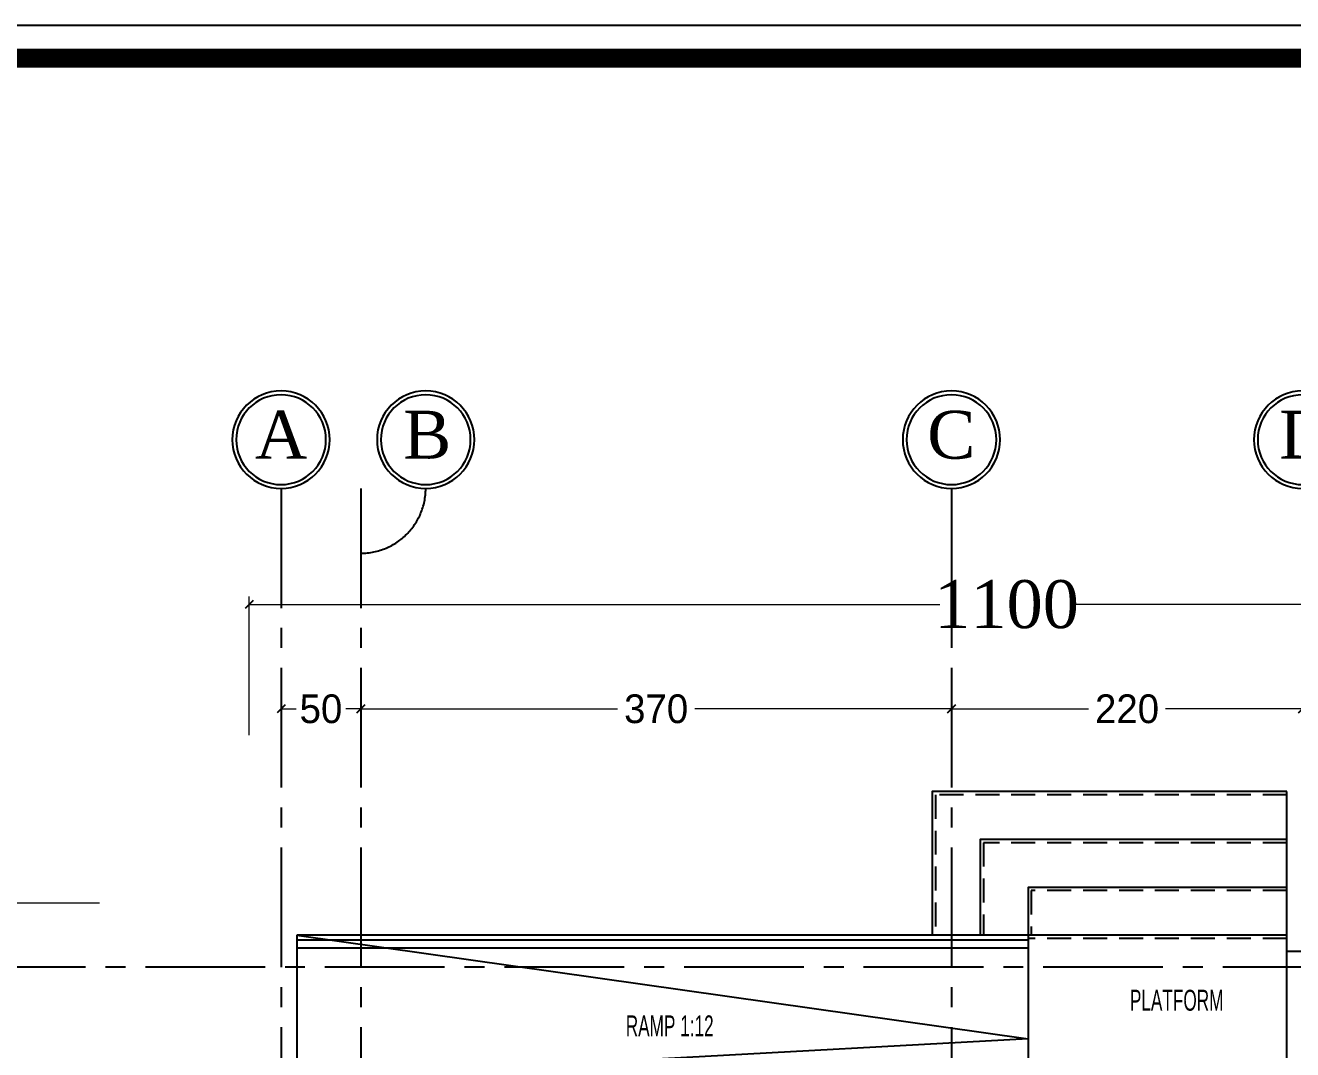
# Model space of a CAD drawing. Header units: centimetres. Extents: x 7997 to 116674, y 1017 to 13844.
# Drawn here: x 90723 to 91517, y 10130 to 10772 of the extents above; entities that cross this region are included whole.
import ezdxf
from ezdxf.enums import TextEntityAlignment as Align

# ---------------------------------------------------------------- set-up
doc = ezdxf.new("R2010")
doc.units = ezdxf.units.CM
doc.header["$LTSCALE"] = 200
doc.header["$PDMODE"] = 2
doc.linetypes.add('$0$A-106-Typical Floor Plan$0$HIDDEN', pattern=[0.375, 0.25, -0.125])
doc.linetypes.add('CENTER2', pattern=[1.125, 0.75, -0.125, 0.125, -0.125])
for name, color, linetype in [('$0$GRID', 9, 'Continuous'), ('$0$GRID @ 1', 9, 'Continuous'), ('$0$STEPS', 7, 'Continuous'), ('$0$WINDOR', 6, 'Continuous'), ('AXIS', 9, 'CENTER2'), ('COL', 1, 'Continuous'), ('DIM', 11, 'Continuous')]:
    doc.layers.add(name, color=color, linetype=linetype)
for name, color, linetype, lineweight in [('$0$TEXT', 6, 'Continuous', 18), ('$0$WALL', 3, 'Continuous', 25), ('HA', 251, 'Continuous', 0), ('WALL', 3, 'Continuous', 25)]:
    doc.layers.add(name, color=color, linetype=linetype, lineweight=lineweight)
doc.styles.add('$0$GRID', font='times.ttf', dxfattribs={"height": 40})
doc.styles.add('$0$style8', font='swisscl.ttf', dxfattribs={"width": 0.8})
doc.styles.add('T1', font='times.ttf')
doc.styles.add('T2', font='')
doc.styles.get('T2').set_extended_font_data('Elisia')
doc.dimstyles.new('NORMAL', dxfattribs={"dimtxt": 18, "dimasz": 5, "dimexe": 5, "dimexo": 5, "dimgap": 1, "dimtad": 0, "dimdec": 0, "dimdsep": 46, "dimtxsty": 'T2', "dimblk1": 'OBLIQUE', "dimblk2": 'OBLIQUE', "dimsah": 1, "dimcen": 0.09, "dimclrd": 4, "dimclre": 4, "dimclrt": 6, "dimadec": 0, "dimazin": 0, "dimtfac": 1, "dimtdec": 0, "dimtofl": 0, "dimtmove": 1, "dimatfit": 2, "dimldrblk": 'OPEN30', "dimfxl": 0, "dimtolj": 1, "dimtzin": 0, "dimlwd": 5, "dimlwe": 5, "dimarcsym": 0})

# ---------------------------------------------------------------- blocks, each defined once
blk = doc.blocks.new('08-TITLE SHEET-selattin', base_point=(45714.8, -203081.4))
at = {"color": 0}
blk.add_lwpolyline([(51244.8, -203081.4), (45714.8, -203081.4), (45714.8, -206921.4), (51244.8, -206921.4)], close=True, dxfattribs=at)
at = {"color": 0, "linetype": 'ByBlock', "const_width": 17}
blk.add_lwpolyline([(45744.3, -206891.9), (51215.3, -206891.9), (51215.3, -203110.8), (45744.3, -203110.8)], close=True, dxfattribs=at)
at = {"layer": 'HA', "ltscale": 1.2}
blk.add_lwpolyline([(45714.8, -203081.4), (51244.8, -203081.4), (51244.8, -206921.4), (45714.8, -206921.4)], close=True, dxfattribs=at)
blk = doc.blocks.new('02-GROUND FLOOR PLAN-selattin', base_point=(28755.36, 25545.28))
at = {"layer": '$0$STEPS'}
for p, q in [((28143.36, 25545.28), (27685.36, 25545.28)), ((27685.36, 25545.28), (27685.36, 25455.28)), ((28143.36, 25545.28), (28143.36, 25425.28))]:
    blk.add_line(p, q, dxfattribs=at)
for points in [[(28305.36, 25635.28), (28083.36, 25635.28), (28083.36, 25545.28)], [(28305.36, 25535.28), (28305.36, 25635.28)], [(28305.36, 25605.28), (28113.36, 25605.28), (28113.36, 25545.28)], [(28305.36, 25533.28), (28305.36, 25575.28), (28143.36, 25575.28), (28143.36, 25545.28)], [(27685.36, 25545.28), (28143.36, 25480.28), (27685.36, 25455.28)], [(28189.36, 25545.28), (28143.36, 25545.28)], [(28305.36, 25545.28), (28187.36, 25545.28)]]:
    blk.add_lwpolyline(points, dxfattribs=at)
at = {"layer": '$0$WALL', "color": 8, "linetype": '$0$A-106-Typical Floor Plan$0$HIDDEN', "ltscale": 0.3}
for points in [[(28305.36, 25633.28), (28085.36, 25633.28), (28085.36, 25545.28)], [(28305.36, 25603.28), (28115.36, 25603.28), (28115.36, 25545.28)], [(28305.36, 25573.28), (28145.36, 25573.28), (28145.36, 25545.28)], [(28305.36, 25543.28), (28143.36, 25543.28)]]:
    blk.add_lwpolyline(points, dxfattribs=at)
at = {"layer": '$0$WINDOR'}
for p, q in [((28143.36, 25542.28), (27685.36, 25542.28)), ((28143.36, 25537.28), (27685.36, 25537.28))]:
    blk.add_line(p, q, dxfattribs=at)
at = {"layer": 'WALL'}
for p, q in [((28305.36, 25535.28), (28415.36, 25535.28)), ((28305.36, 25425.28), (28305.36, 25535.28))]:
    blk.add_line(p, q, dxfattribs=at)
at = {"layer": '$0$TEXT', "style": '$0$style8', "width": 0.8}
for s, p in [('PLATFORM', (28236.46, 25504.56)), ('PLATFORM', (28236.46, 25504.56)), ('RAMP 1:12', (27918.85, 25488.48))]:
    blk.add_text(s, height=13.125, dxfattribs=at).set_placement(p, align=Align.MIDDLE_CENTER)
blk = doc.blocks.new('*U1678')
at = {"layer": '$0$GRID', "linetype": 'ByBlock', "ltscale": 100}
for radius in [40.7, 37.5]:
    blk.add_circle((0, 0), radius, dxfattribs=at)
at = {"layer": '$0$GRID', "style": '$0$GRID'}
blk.add_attdef('A1', text='', height=40, dxfattribs=at).set_placement((0, 4.2), align=Align.MIDDLE_CENTER)
blk = doc.blocks.new('*U1725')
at = {"layer": '$0$GRID', "linetype": 'Continuous'}
ref = blk.add_blockref('*U1678', (37178.06, 7492.49), dxfattribs=dict(at, xscale=-0.75, yscale=0.75, zscale=0.75))
ref.add_attrib('A1', 'A', dxfattribs={"layer": '$0$GRID @ 1', "height": 30, "style": '$0$GRID'}).set_placement((37178.16, 7495.61), align=Align.MIDDLE_CENTER)
blk = doc.blocks.new('_OBLIQUE')
at = {"color": 0, "linetype": 'ByBlock'}
blk.add_line((-0.5, -0.5), (0.5, 0.5), dxfattribs=at)
blk = doc.blocks.new('*D1679')
at = {"layer": 'Defpoints', "color": 0, "transparency": 16777216}
for p in [(37178.06, 7323.78), (37228.06, 7323.78), (37228.06, 7323.78)]:
    blk.add_point(p, dxfattribs=at)
at = {"layer": 'DIM', "color": 4, "lineweight": 5, "transparency": 16777216}
for p, q in [((37178.06, 7323.78), (37187.48, 7323.78)), ((37228.06, 7323.78), (37218.63, 7323.78))]:
    blk.add_line(p, q, dxfattribs=at)
at = {"layer": 'DIM', "color": 4, "lineweight": 5, "transparency": 16777216, "xscale": 5, "yscale": 5, "zscale": 5, "rotation": 180}
blk.add_blockref('_OBLIQUE', (37178.06, 7323.78), dxfattribs=at)
at = {"layer": 'DIM', "color": 4, "lineweight": 5, "transparency": 16777216, "xscale": 5, "yscale": 5, "zscale": 5}
blk.add_blockref('_OBLIQUE', (37228.06, 7323.78), dxfattribs=at)
at = {"layer": 'DIM', "color": 6, "transparency": 16777216, "insert": (37203.06, 7323.78), "char_height": 18, "attachment_point": 5, "style": 'T2'}
blk.add_mtext('\\A1;50', dxfattribs=at)
blk = doc.blocks.new('_Open30')
at = {"color": 0, "linetype": 'ByBlock', "lineweight": -2}
for p, q in [((-1, 0.27), (0, 0)), ((0, 0), (-1, -0.27)), ((0, 0), (-1, 0))]:
    blk.add_line(p, q, dxfattribs=at)
blk = doc.blocks.new('*D1680')
at = {"layer": 'Defpoints', "color": 0, "transparency": 16777216}
for p in [(37228.06, 7323.78), (37598.06, 7323.78), (37598.06, 7323.78)]:
    blk.add_point(p, dxfattribs=at)
at = {"layer": 'DIM', "color": 4, "lineweight": 5, "transparency": 16777216}
for p, q in [((37228.06, 7323.78), (37388.91, 7323.78)), ((37598.06, 7323.78), (37437.2, 7323.78))]:
    blk.add_line(p, q, dxfattribs=at)
at = {"layer": 'DIM', "color": 4, "lineweight": 5, "transparency": 16777216, "xscale": 5, "yscale": 5, "zscale": 5, "rotation": 180}
blk.add_blockref('_OBLIQUE', (37228.06, 7323.78), dxfattribs=at)
at = {"layer": 'DIM', "color": 4, "lineweight": 5, "transparency": 16777216, "xscale": 5, "yscale": 5, "zscale": 5}
blk.add_blockref('_OBLIQUE', (37598.06, 7323.78), dxfattribs=at)
at = {"layer": 'DIM', "color": 6, "transparency": 16777216, "insert": (37413.06, 7323.78), "char_height": 18, "attachment_point": 5, "style": 'T2'}
blk.add_mtext('\\A1;370', dxfattribs=at)
blk = doc.blocks.new('*D1681')
at = {"layer": 'Defpoints', "color": 0, "transparency": 16777216}
for p in [(37598.06, 7323.78), (37818.06, 7323.78), (37818.06, 7323.78)]:
    blk.add_point(p, dxfattribs=at)
at = {"layer": 'DIM', "color": 4, "lineweight": 5, "transparency": 16777216}
for p, q in [((37598.06, 7323.78), (37683.91, 7323.78)), ((37818.06, 7323.78), (37732.2, 7323.78))]:
    blk.add_line(p, q, dxfattribs=at)
at = {"layer": 'DIM', "color": 4, "lineweight": 5, "transparency": 16777216, "xscale": 5, "yscale": 5, "zscale": 5, "rotation": 180}
blk.add_blockref('_OBLIQUE', (37598.06, 7323.78), dxfattribs=at)
at = {"layer": 'DIM', "color": 4, "lineweight": 5, "transparency": 16777216, "xscale": 5, "yscale": 5, "zscale": 5}
blk.add_blockref('_OBLIQUE', (37818.06, 7323.78), dxfattribs=at)
at = {"layer": 'DIM', "color": 6, "transparency": 16777216, "insert": (37708.06, 7323.78), "char_height": 18, "attachment_point": 5, "style": 'T2'}
blk.add_mtext('\\A1;220', dxfattribs=at)
blk = doc.blocks.new('*D1699')
at = {"layer": 'Defpoints', "color": 0, "transparency": 16777216}
for p in [(38258.06, 7389.21), (37158.06, 7302.34), (38258.06, 7302.34)]:
    blk.add_point(p, dxfattribs=at)
at = {"layer": 'DIM', "color": 4, "lineweight": 5, "transparency": 16777216}
for p, q in [((37158.06, 7307.34), (37158.06, 7394.21)), ((38258.06, 7307.34), (38258.06, 7394.21)), ((37158.06, 7389.21), (37590.71, 7389.21)), ((38258.06, 7389.21), (37674.53, 7389.21))]:
    blk.add_line(p, q, dxfattribs=at)
at = {"layer": 'DIM', "color": 4, "lineweight": 5, "transparency": 16777216, "xscale": 5, "yscale": 5, "zscale": 5, "rotation": 180}
blk.add_blockref('_OBLIQUE', (37158.06, 7389.21), dxfattribs=at)
at = {"layer": 'DIM', "color": 4, "lineweight": 5, "transparency": 16777216, "xscale": 5, "yscale": 5, "zscale": 5}
blk.add_blockref('_OBLIQUE', (38258.06, 7389.21), dxfattribs=at)
at = {"layer": 'DIM', "color": 6, "transparency": 16777216, "insert": (37632.62, 7389.21), "char_height": 30, "attachment_point": 5, "style": 'T1'}
blk.add_mtext('\\A1;1100', dxfattribs=at)
blk = doc.blocks.new('*D1702')
at = {"layer": 'Defpoints', "color": 0, "transparency": 16777216}
for p in [(36955.4, 7202), (37069.34, 7202), (37069.34, 5657)]:
    blk.add_point(p, dxfattribs=at)
at = {"layer": 'DIM', "color": 4, "lineweight": 5, "transparency": 16777216}
for p, q in [((37064.34, 7202), (36950.4, 7202)), ((36955.4, 7202), (36955.4, 6470.74)), ((36955.4, 5657), (36955.4, 6388.26)), ((37064.34, 5657), (36950.4, 5657))]:
    blk.add_line(p, q, dxfattribs=at)
at = {"layer": 'DIM', "color": 4, "lineweight": 5, "transparency": 16777216, "xscale": 5, "yscale": 5, "zscale": 5}
for p, rotation in [((36955.4, 7202), 90), ((36955.4, 5657), 270)]:
    blk.add_blockref('_OBLIQUE', p, dxfattribs=dict(at, rotation=rotation))
at = {"layer": 'DIM', "color": 6, "transparency": 16777216, "insert": (36955.4, 6429.5), "char_height": 30, "attachment_point": 5, "rotation": 90, "style": 'T1'}
blk.add_mtext('\\A1;1545', dxfattribs=at)
blk = doc.blocks.new('*U1726')
at = {"layer": '$0$GRID', "linetype": 'Continuous'}
ref = blk.add_blockref('*U1678', (37268.71, 7492.49), dxfattribs=dict(at, xscale=-0.75, yscale=0.75, zscale=0.75))
ref.add_attrib('A1', 'B', dxfattribs={"layer": '$0$GRID @ 1', "height": 30, "style": '$0$GRID'}).set_placement((37269.64, 7495.61), align=Align.MIDDLE_CENTER)
blk = doc.blocks.new('*U1727')
at = {"layer": '$0$GRID', "linetype": 'Continuous'}
ref = blk.add_blockref('*U1678', (37598.06, 7492.49), dxfattribs=dict(at, xscale=-0.75, yscale=0.75, zscale=0.75))
ref.add_attrib('A1', 'C', dxfattribs={"layer": '$0$GRID @ 1', "height": 30, "style": '$0$GRID'}).set_placement((37597.99, 7495.61), align=Align.MIDDLE_CENTER)
blk = doc.blocks.new('*U1728')
at = {"layer": '$0$GRID', "linetype": 'Continuous'}
ref = blk.add_blockref('*U1678', (37818.06, 7492.49), dxfattribs=dict(at, xscale=-0.75, yscale=0.75, zscale=0.75))
ref.add_attrib('A1', 'D', dxfattribs={"layer": '$0$GRID @ 1', "height": 30, "style": '$0$GRID'}).set_placement((37819.74, 7495.61), align=Align.MIDDLE_CENTER)
blk = doc.blocks.new('09-GRID LINE PLAN-Essa', base_point=(37178.06, 7462))
at = {"layer": 'AXIS', "ltscale": 0.5}
for p, q in [((37178.06, 7462), (37178.06, 5332)), ((37228.06, 7462), (37228.06, 5332)), ((37598.06, 7462), (37598.06, 5332)), ((38518.06, 7162), (36878.06, 7162))]:
    blk.add_line(p, q, dxfattribs=at)
blk.add_arc((37228.06, 7462), 40.65, 270, 0, dxfattribs=at)
at = {"layer": 'COL', "linetype": 'Continuous'}
for name in ['*U1725', '*U1726', '*U1727', '*U1728']:
    blk.add_blockref(name, (0, 0), dxfattribs=at)
at = {"layer": 'DIM'}
dim = blk.add_linear_dim(base=(38258.06, 7389.21), p1=(37158.06, 7302.34), p2=(38258.06, 7302.34), dimstyle='NORMAL', override={"dimtxt": 30, "dimtxsty": 'T1'}, dxfattribs=at)
dim.commit()
dim.dimension.update_dxf_attribs({"geometry": '*D1699', "text_midpoint": (37632.62, 7389.21), "dimtype": 128})
for base, p1, p2, picture, middle in [((37228.06, 7323.78), (37178.06, 7323.78), (37228.06, 7323.78), '*D1679', (37203.06, 7323.78)), ((37598.06, 7323.78), (37228.06, 7323.78), (37598.06, 7323.78), '*D1680', (37413.06, 7323.78)), ((37818.06, 7323.78), (37598.06, 7323.78), (37818.06, 7323.78), '*D1681', (37708.06, 7323.78))]:
    dim = blk.add_linear_dim(base=base, p1=p1, p2=p2, dimstyle='NORMAL', dxfattribs=at)
    dim.commit()
    dim.dimension.update_dxf_attribs({"geometry": picture, "text_midpoint": middle})
dim = blk.add_linear_dim(base=(36955.4, 7202), p1=(37069.34, 5657), p2=(37069.34, 7202), angle=90, dimstyle='NORMAL', override={"dimtxt": 30, "dimtxsty": 'T1'}, dxfattribs=at)
dim.commit()
dim.dimension.update_dxf_attribs({"geometry": '*D1702', "text_midpoint": (36955.4, 6429.5)})

msp = doc.modelspace()

# ---------------------------------------------------------------- linework, layer by layer
at = {"linetype": 'Continuous'}
msp.add_lwpolyline([(89906.6695, 8084.0841), (93777.6695, 8084.0841), (93777.6695, 10772.0841), (89906.6695, 10772.0841)], close=True, dxfattribs=at)

# ---------------------------------------------------------------- block references
at = {"layer": 'DIM', "color": 0, "linetype": 'Continuous', "xscale": 0.7000000000000033, "yscale": 0.7000000000000033, "zscale": 0.7000000000000033}
msp.add_blockref('08-TITLE SHEET-selattin', (89906.6695, 10772.0841), dxfattribs=at)

# ---------------------------------------------------------------- next in the draw order: block references
at = {"layer": 'DIM', "linetype": 'Continuous'}
msp.add_blockref('02-GROUND FLOOR PLAN-selattin', (91963.022, 10202.002), dxfattribs=at)

# ---------------------------------------------------------------- next in the draw order: block references
at = {"layer": 'COL', "linetype": 'Continuous'}
msp.add_blockref('09-GRID LINE PLAN-Essa', (90883.022, 10482.002), dxfattribs=at)

doc.saveas('drawing.dxf')
